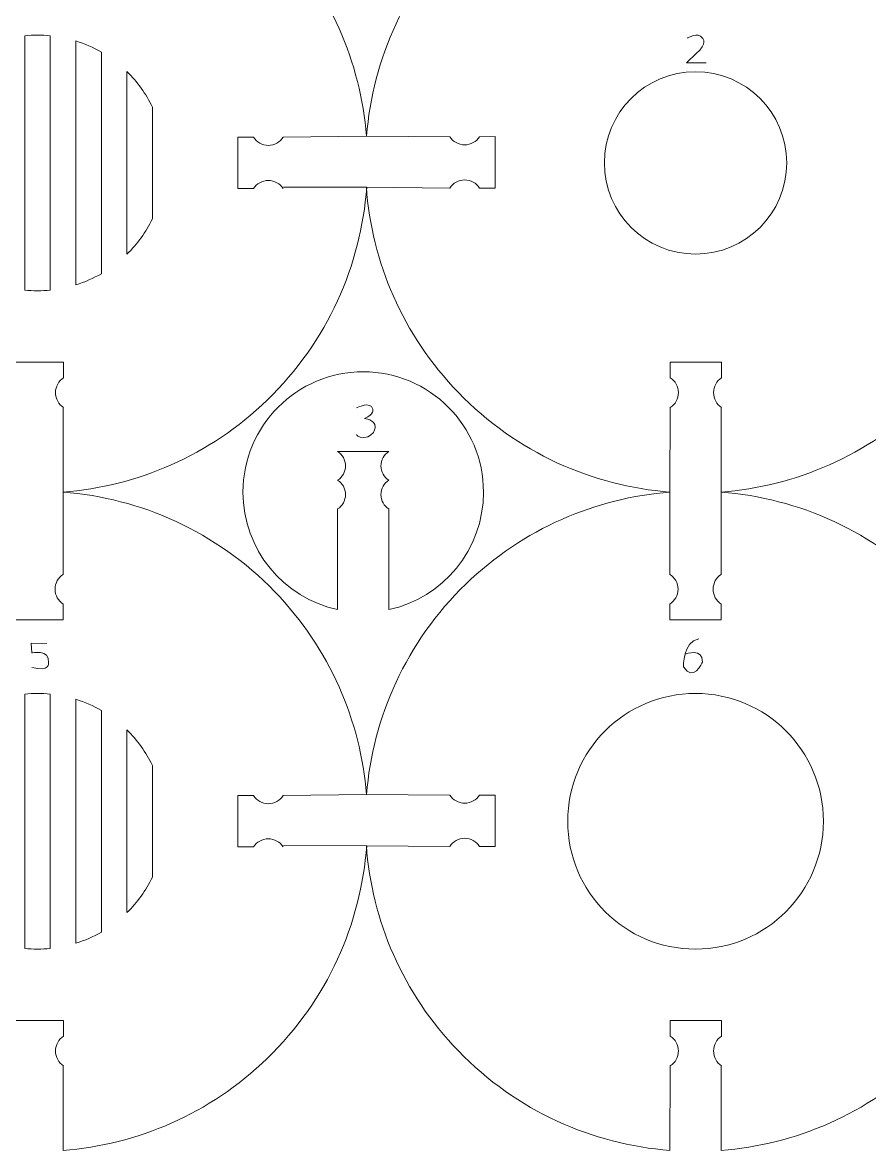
# Model space of a CAD drawing. Header units: centimetres. Extents: x -25 to 25, y -32.5 to 32.5.
# Drawn here: x 0.92 to 5.99, y 7.6 to 14.35 of the extents above; entities that cross this region are included whole.
import ezdxf

# ---------------------------------------------------------------- set-up
doc = ezdxf.new("R2010")
doc.units = ezdxf.units.CM
doc.header["$MEASUREMENT"] = 0
doc.layers.add('Capa 1', color=7, linetype='Continuous')

msp = doc.modelspace()

# ---------------------------------------------------------------- linework, layer by layer
at = {"layer": 'Capa 1', "color": 250, "lineweight": 9}
msp.add_ellipse((4.95107, 9.57366), major_axis=(0, 0.765), ratio=1, dxfattribs=at)
for points, knots in [([(2.48367, 13.66634), (2.48367, 13.66634), (2.98219, 13.67266), (2.98219, 13.67266), (2.98219, 13.67266), (2.94666, 14.11329), (2.76373, 14.54473), (2.43216, 14.88707), (2.43216, 14.88707), (2.08305, 15.2475), (1.62994, 15.44625), (1.16612, 15.4821), (1.16612, 15.4821), (1.16612, 15.4821), (1.16693, 14.99002), (1.16693, 14.99002)], [0, 0, 0, 0, 0.2, 0.2, 0.2, 0.2, 0.4, 0.4, 0.4, 0.4, 0.6, 0.6, 0.6, 0.6, 1, 1, 1, 1]), ([(4.79749, 14.99002), (4.79749, 14.99002), (4.79804, 15.48221), (4.79804, 15.48221), (4.79804, 15.48221), (4.355, 15.44806), (3.92081, 15.26498), (3.57667, 14.93166), (3.57667, 14.93166), (3.21806, 14.58432), (3.01947, 14.13403), (2.98219, 13.67266), (2.98219, 13.67266), (2.98219, 13.67266), (3.48057, 13.6696), (3.48057, 13.6696)], [0, 0, 0, 0, 0.2, 0.2, 0.2, 0.2, 0.4, 0.4, 0.4, 0.4, 0.6, 0.6, 0.6, 0.6, 1, 1, 1, 1]), ([(6.4216, 13.66634), (6.4216, 13.66634), (6.92011, 13.67266), (6.92011, 13.67266), (6.92011, 13.67266), (6.88458, 14.11329), (6.70166, 14.54473), (6.37009, 14.88707), (6.37009, 14.88707), (6.02097, 15.2475), (5.56787, 15.44625), (5.10404, 15.4821), (5.10404, 15.4821), (5.10404, 15.4821), (5.10486, 14.99002), (5.10486, 14.99002)], [0, 0, 0, 0, 0.2, 0.2, 0.2, 0.2, 0.4, 0.4, 0.4, 0.4, 0.6, 0.6, 0.6, 0.6, 1, 1, 1, 1]), ([(1.08961, 14.27386), (1.08961, 14.27386), (1.08961, 12.75145), (1.08961, 12.75145), (1.08961, 12.75145), (1.06444, 12.74895), (1.03893, 12.74766), (1.01312, 12.74766), (1.01312, 12.74766), (0.98732, 12.74766), (0.96182, 12.74895), (0.93668, 12.75145), (0.93668, 12.75145), (0.93668, 12.75145), (0.93668, 14.27386), (0.93668, 14.27386), (0.93668, 14.27386), (0.96182, 14.27636), (0.98732, 14.27766), (1.01312, 14.27766), (1.01312, 14.27766), (1.03893, 14.27766), (1.06444, 14.27636), (1.08961, 14.27386)], [0, 0, 0, 0, 0.1428571, 0.1428571, 0.1428571, 0.1428571, 0.2857143, 0.2857143, 0.2857143, 0.2857143, 0.4285714, 0.4285714, 0.4285714, 0.4285714, 0.5714286, 0.5714286, 0.5714286, 0.5714286, 0.7142857, 0.7142857, 0.7142857, 0.7142857, 1, 1, 1, 1]), ([(1.39547, 14.17538), (1.39547, 14.17538), (1.39547, 12.84993), (1.39547, 12.84993), (1.39547, 12.84993), (1.34753, 12.82222), (1.29631, 12.79957), (1.24254, 12.78267), (1.24254, 12.78267), (1.24254, 12.78267), (1.24254, 14.24264), (1.24254, 14.24264), (1.24254, 14.24264), (1.29631, 14.22575), (1.34753, 14.2031), (1.39547, 14.17538)], [0, 0, 0, 0, 0.2, 0.2, 0.2, 0.2, 0.4, 0.4, 0.4, 0.4, 0.6, 0.6, 0.6, 0.6, 1, 1, 1, 1]), ([(1.70132, 13.84705), (1.70132, 13.84705), (1.70132, 13.17826), (1.70132, 13.17826), (1.70132, 13.17826), (1.6627, 13.09891), (1.61074, 13.02728), (1.54839, 12.96619), (1.54839, 12.96619), (1.54839, 12.96619), (1.54839, 14.05912), (1.54839, 14.05912), (1.54839, 14.05912), (1.61074, 13.99803), (1.6627, 13.9264), (1.70132, 13.84705)], [0, 0, 0, 0, 0.2, 0.2, 0.2, 0.2, 0.4, 0.4, 0.4, 0.4, 0.6, 0.6, 0.6, 0.6, 1, 1, 1, 1]), ([(4.40535, 13.51266), (4.40535, 13.21129), (4.64967, 12.96698), (4.95104, 12.96698), (4.95104, 12.96698), (5.25242, 12.96696), (5.49674, 13.21129), (5.49674, 13.51266), (5.49674, 13.51266), (5.49675, 13.81404), (5.25242, 14.05835), (4.95105, 14.05835), (4.95105, 14.05835), (4.64967, 14.05836), (4.40535, 13.81404), (4.40535, 13.51266)], [0, 0, 0, 0, 0.2, 0.2, 0.2, 0.2, 0.4, 0.4, 0.4, 0.4, 0.6, 0.6, 0.6, 0.6, 1, 1, 1, 1]), ([(2.30568, 13.66634), (2.30568, 13.66634), (2.21224, 13.66645), (2.21224, 13.66645), (2.21224, 13.66645), (2.21224, 13.66645), (2.21224, 13.35897), (2.21224, 13.35897), (2.21224, 13.35897), (2.21224, 13.35897), (2.30569, 13.35897), (2.30569, 13.35897)], [0, 0, 0, 0, 0.25, 0.25, 0.25, 0.25, 0.5, 0.5, 0.5, 0.5, 1, 1, 1, 1]), ([(2.48367, 13.66634), (2.46488, 13.63707), (2.43204, 13.61767), (2.39467, 13.61767), (2.39467, 13.61767), (2.3573, 13.61767), (2.32446, 13.63707), (2.30567, 13.66634)], [0, 0, 0, 0, 0.3333333, 0.3333333, 0.3333333, 0.3333333, 1, 1, 1, 1]), ([(3.65857, 13.6696), (3.63978, 13.64033), (3.60693, 13.62093), (3.56957, 13.62093), (3.56957, 13.62093), (3.5322, 13.62093), (3.49936, 13.64033), (3.48057, 13.6696)], [0, 0, 0, 0, 0.3333333, 0.3333333, 0.3333333, 0.3333333, 1, 1, 1, 1]), ([(3.65857, 13.6696), (3.65857, 13.6696), (3.752, 13.66972), (3.752, 13.66972), (3.752, 13.66972), (3.752, 13.66972), (3.752, 13.36224), (3.752, 13.36224), (3.752, 13.36224), (3.752, 13.36224), (3.65855, 13.36224), (3.65855, 13.36224)], [0, 0, 0, 0, 0.25, 0.25, 0.25, 0.25, 0.5, 0.5, 0.5, 0.5, 1, 1, 1, 1]), ([(1.16584, 12.05169), (1.16584, 12.05169), (1.16613, 11.54311), (1.16613, 11.54311), (1.16613, 11.54311), (1.60921, 11.57727), (2.0434, 11.76033), (2.38756, 12.09366), (2.38756, 12.09366), (2.7498, 12.44451), (2.94873, 12.9004), (2.98313, 13.36665), (2.98313, 13.36665), (2.98313, 13.36665), (2.48448, 13.36694), (2.48448, 13.36694)], [0, 0, 0, 0, 0.2, 0.2, 0.2, 0.2, 0.4, 0.4, 0.4, 0.4, 0.6, 0.6, 0.6, 0.6, 1, 1, 1, 1]), ([(2.48367, 13.35898), (2.46488, 13.38825), (2.43204, 13.40765), (2.39467, 13.40765), (2.39467, 13.40765), (2.3573, 13.40765), (2.32446, 13.38825), (2.30567, 13.35898)], [0, 0, 0, 0, 0.3333333, 0.3333333, 0.3333333, 0.3333333, 1, 1, 1, 1]), ([(3.48057, 13.36224), (3.48057, 13.36224), (2.98107, 13.36665), (2.98107, 13.36665), (2.98107, 13.36665), (3.01385, 12.92117), (3.197, 12.48421), (3.53208, 12.13826), (3.53208, 12.13826), (3.88117, 11.77785), (4.33425, 11.57909), (4.79804, 11.54324), (4.79804, 11.54324), (4.79804, 11.54324), (4.80008, 12.04922), (4.80008, 12.04922)], [0, 0, 0, 0, 0.2, 0.2, 0.2, 0.2, 0.4, 0.4, 0.4, 0.4, 0.6, 0.6, 0.6, 0.6, 1, 1, 1, 1]), ([(3.65857, 13.36224), (3.63978, 13.39151), (3.60693, 13.41092), (3.56957, 13.41092), (3.56957, 13.41092), (3.5322, 13.41092), (3.49936, 13.39151), (3.48057, 13.36224)], [0, 0, 0, 0, 0.3333333, 0.3333333, 0.3333333, 0.3333333, 1, 1, 1, 1]), ([(5.10377, 12.05169), (5.10377, 12.05169), (5.10405, 11.54311), (5.10405, 11.54311), (5.10405, 11.54311), (5.54713, 11.57727), (5.98132, 11.76033), (6.32548, 12.09366), (6.32548, 12.09366), (6.68772, 12.44451), (6.88666, 12.9004), (6.92105, 13.36665), (6.92105, 13.36665), (6.92105, 13.36665), (6.4224, 13.36694), (6.4224, 13.36694)], [0, 0, 0, 0, 0.2, 0.2, 0.2, 0.2, 0.4, 0.4, 0.4, 0.4, 0.6, 0.6, 0.6, 0.6, 1, 1, 1, 1]), ([(0.86216, 12.22724), (0.86216, 12.22724), (0.86205, 12.32068), (0.86205, 12.32068), (0.86205, 12.32068), (0.86205, 12.32068), (1.16953, 12.32068), (1.16953, 12.32068), (1.16953, 12.32068), (1.16953, 12.32068), (1.16953, 12.22723), (1.16953, 12.22723)], [0, 0, 0, 0, 0.25, 0.25, 0.25, 0.25, 0.5, 0.5, 0.5, 0.5, 1, 1, 1, 1]), ([(4.80009, 12.22724), (4.80009, 12.22724), (4.79997, 12.32068), (4.79997, 12.32068), (4.79997, 12.32068), (4.79997, 12.32068), (5.10745, 12.32068), (5.10745, 12.32068), (5.10745, 12.32068), (5.10745, 12.32068), (5.10745, 12.22723), (5.10745, 12.22723)], [0, 0, 0, 0, 0.25, 0.25, 0.25, 0.25, 0.5, 0.5, 0.5, 0.5, 1, 1, 1, 1]), ([(1.16953, 12.04923), (1.14025, 12.06802), (1.12085, 12.10086), (1.12085, 12.13823), (1.12085, 12.13823), (1.12085, 12.17559), (1.14025, 12.20844), (1.16953, 12.22722)], [0, 0, 0, 0, 0.3333333, 0.3333333, 0.3333333, 0.3333333, 1, 1, 1, 1]), ([(2.80942, 11.44222), (2.80942, 11.44222), (2.80942, 10.83988), (2.80942, 10.83988), (2.80942, 10.83988), (2.48547, 10.91003), (2.24275, 11.19824), (2.24275, 11.54319), (2.24275, 11.54319), (2.24275, 11.94066), (2.56496, 12.26286), (2.96242, 12.26286), (2.96242, 12.26286), (3.35988, 12.26286), (3.68209, 11.94066), (3.68209, 11.54319), (3.68209, 11.54319), (3.68209, 11.19824), (3.43937, 10.91002), (3.11542, 10.83988), (3.11542, 10.83988), (3.11542, 10.83988), (3.11543, 11.44206), (3.11543, 11.44206)], [0, 0, 0, 0, 0.1428571, 0.1428571, 0.1428571, 0.1428571, 0.2857143, 0.2857143, 0.2857143, 0.2857143, 0.4285714, 0.4285714, 0.4285714, 0.4285714, 0.5714286, 0.5714286, 0.5714286, 0.5714286, 0.7142857, 0.7142857, 0.7142857, 0.7142857, 1, 1, 1, 1]), ([(4.80009, 12.04923), (4.82936, 12.06802), (4.84876, 12.10086), (4.84876, 12.13823), (4.84876, 12.13823), (4.84876, 12.17559), (4.82936, 12.20844), (4.80009, 12.22722)], [0, 0, 0, 0, 0.3333333, 0.3333333, 0.3333333, 0.3333333, 1, 1, 1, 1]), ([(5.10745, 12.04923), (5.07818, 12.06802), (5.05878, 12.10086), (5.05878, 12.13823), (5.05878, 12.13823), (5.05878, 12.17559), (5.07818, 12.20844), (5.10745, 12.22722)], [0, 0, 0, 0, 0.3333333, 0.3333333, 0.3333333, 0.3333333, 1, 1, 1, 1]), ([(2.80942, 11.78584), (2.83767, 11.7677), (2.8564, 11.736), (2.8564, 11.69993), (2.8564, 11.69993), (2.8564, 11.66387), (2.83767, 11.63216), (2.80942, 11.61403)], [0, 0, 0, 0, 0.3333333, 0.3333333, 0.3333333, 0.3333333, 1, 1, 1, 1]), ([(3.11543, 11.78567), (3.08718, 11.76754), (3.06845, 11.73584), (3.06845, 11.69977), (3.06845, 11.69977), (3.06845, 11.6637), (3.08718, 11.632), (3.11543, 11.61387)], [0, 0, 0, 0, 0.3333333, 0.3333333, 0.3333333, 0.3333333, 1, 1, 1, 1]), ([(2.80942, 11.61403), (2.83767, 11.59589), (2.8564, 11.56419), (2.8564, 11.52812), (2.8564, 11.52812), (2.8564, 11.49206), (2.83767, 11.46036), (2.80942, 11.44222)], [0, 0, 0, 0, 0.3333333, 0.3333333, 0.3333333, 0.3333333, 1, 1, 1, 1]), ([(3.11543, 11.61387), (3.08718, 11.59573), (3.06845, 11.56403), (3.06845, 11.52796), (3.06845, 11.52796), (3.06845, 11.49189), (3.08718, 11.46019), (3.11543, 11.44206)], [0, 0, 0, 0, 0.3333333, 0.3333333, 0.3333333, 0.3333333, 1, 1, 1, 1]), ([(2.48368, 9.72735), (2.48368, 9.72735), (2.9822, 9.73367), (2.9822, 9.73367), (2.9822, 9.73367), (2.94667, 10.1743), (2.76374, 10.60574), (2.43217, 10.94807), (2.43217, 10.94807), (2.08306, 11.30851), (1.62995, 11.50726), (1.16613, 11.54311), (1.16613, 11.54311), (1.16613, 11.54311), (1.16694, 11.05102), (1.16694, 11.05102)], [0, 0, 0, 0, 0.2, 0.2, 0.2, 0.2, 0.4, 0.4, 0.4, 0.4, 0.6, 0.6, 0.6, 0.6, 1, 1, 1, 1]), ([(4.7975, 11.05102), (4.7975, 11.05102), (4.79805, 11.54321), (4.79805, 11.54321), (4.79805, 11.54321), (4.35501, 11.50906), (3.92082, 11.32598), (3.57668, 10.99267), (3.57668, 10.99267), (3.21807, 10.64533), (3.01948, 10.19504), (2.9822, 9.73367), (2.9822, 9.73367), (2.9822, 9.73367), (3.48058, 9.73061), (3.48058, 9.73061)], [0, 0, 0, 0, 0.2, 0.2, 0.2, 0.2, 0.4, 0.4, 0.4, 0.4, 0.6, 0.6, 0.6, 0.6, 1, 1, 1, 1]), ([(6.42161, 9.72735), (6.42161, 9.72735), (6.92012, 9.73367), (6.92012, 9.73367), (6.92012, 9.73367), (6.8846, 10.1743), (6.70167, 10.60574), (6.3701, 10.94807), (6.3701, 10.94807), (6.02098, 11.30851), (5.56788, 11.50726), (5.10405, 11.54311), (5.10405, 11.54311), (5.10405, 11.54311), (5.10487, 11.05102), (5.10487, 11.05102)], [0, 0, 0, 0, 0.2, 0.2, 0.2, 0.2, 0.4, 0.4, 0.4, 0.4, 0.6, 0.6, 0.6, 0.6, 1, 1, 1, 1]), ([(1.16694, 10.87302), (1.13767, 10.89181), (1.11827, 10.92466), (1.11827, 10.96202), (1.11827, 10.96202), (1.11827, 10.99939), (1.13767, 11.03223), (1.16694, 11.05102)], [0, 0, 0, 0, 0.3333333, 0.3333333, 0.3333333, 0.3333333, 1, 1, 1, 1]), ([(4.79751, 10.87302), (4.82678, 10.89181), (4.84618, 10.92466), (4.84618, 10.96202), (4.84618, 10.96202), (4.84618, 10.99939), (4.82678, 11.03223), (4.79751, 11.05102)], [0, 0, 0, 0, 0.3333333, 0.3333333, 0.3333333, 0.3333333, 1, 1, 1, 1]), ([(5.10487, 10.87302), (5.0756, 10.89181), (5.0562, 10.92466), (5.0562, 10.96202), (5.0562, 10.96202), (5.0562, 10.99939), (5.0756, 11.03223), (5.10487, 11.05102)], [0, 0, 0, 0, 0.3333333, 0.3333333, 0.3333333, 0.3333333, 1, 1, 1, 1]), ([(0.85958, 10.87301), (0.85958, 10.87301), (0.85947, 10.77958), (0.85947, 10.77958), (0.85947, 10.77958), (0.85947, 10.77958), (1.16694, 10.77958), (1.16694, 10.77958), (1.16694, 10.77958), (1.16694, 10.77958), (1.16694, 10.87302), (1.16694, 10.87302)], [0, 0, 0, 0, 0.25, 0.25, 0.25, 0.25, 0.5, 0.5, 0.5, 0.5, 1, 1, 1, 1]), ([(4.79751, 10.87301), (4.79751, 10.87301), (4.79739, 10.77958), (4.79739, 10.77958), (4.79739, 10.77958), (4.79739, 10.77958), (5.10487, 10.77958), (5.10487, 10.77958), (5.10487, 10.77958), (5.10487, 10.77958), (5.10487, 10.87302), (5.10487, 10.87302)], [0, 0, 0, 0, 0.25, 0.25, 0.25, 0.25, 0.5, 0.5, 0.5, 0.5, 1, 1, 1, 1]), ([(1.08962, 10.33487), (1.08962, 10.33487), (1.08962, 8.81246), (1.08962, 8.81246), (1.08962, 8.81246), (1.06446, 8.80996), (1.03894, 8.80866), (1.01313, 8.80866), (1.01313, 8.80866), (0.98733, 8.80866), (0.96183, 8.80996), (0.93669, 8.81246), (0.93669, 8.81246), (0.93669, 8.81246), (0.93669, 10.33487), (0.93669, 10.33487), (0.93669, 10.33487), (0.96183, 10.33737), (0.98733, 10.33866), (1.01313, 10.33866), (1.01313, 10.33866), (1.03894, 10.33866), (1.06446, 10.33737), (1.08962, 10.33487)], [0, 0, 0, 0, 0.1428571, 0.1428571, 0.1428571, 0.1428571, 0.2857143, 0.2857143, 0.2857143, 0.2857143, 0.4285714, 0.4285714, 0.4285714, 0.4285714, 0.5714286, 0.5714286, 0.5714286, 0.5714286, 0.7142857, 0.7142857, 0.7142857, 0.7142857, 1, 1, 1, 1]), ([(1.39548, 10.23639), (1.39548, 10.23639), (1.39548, 8.91094), (1.39548, 8.91094), (1.39548, 8.91094), (1.34754, 8.88322), (1.29632, 8.86057), (1.24255, 8.84368), (1.24255, 8.84368), (1.24255, 8.84368), (1.24255, 10.30365), (1.24255, 10.30365), (1.24255, 10.30365), (1.29632, 10.28675), (1.34754, 10.2641), (1.39548, 10.23639)], [0, 0, 0, 0, 0.2, 0.2, 0.2, 0.2, 0.4, 0.4, 0.4, 0.4, 0.6, 0.6, 0.6, 0.6, 1, 1, 1, 1]), ([(1.70133, 9.90806), (1.70133, 9.90806), (1.70133, 9.23927), (1.70133, 9.23927), (1.70133, 9.23927), (1.66271, 9.15992), (1.61075, 9.08828), (1.5484, 9.0272), (1.5484, 9.0272), (1.5484, 9.0272), (1.5484, 10.12013), (1.5484, 10.12013), (1.5484, 10.12013), (1.61075, 10.05904), (1.66271, 9.9874), (1.70133, 9.90806)], [0, 0, 0, 0, 0.2, 0.2, 0.2, 0.2, 0.4, 0.4, 0.4, 0.4, 0.6, 0.6, 0.6, 0.6, 1, 1, 1, 1]), ([(2.30569, 9.72734), (2.30569, 9.72734), (2.21225, 9.72746), (2.21225, 9.72746), (2.21225, 9.72746), (2.21225, 9.72746), (2.21225, 9.41998), (2.21225, 9.41998), (2.21225, 9.41998), (2.21225, 9.41998), (2.3057, 9.41998), (2.3057, 9.41998)], [0, 0, 0, 0, 0.25, 0.25, 0.25, 0.25, 0.5, 0.5, 0.5, 0.5, 1, 1, 1, 1]), ([(2.48368, 9.72735), (2.46489, 9.69807), (2.43205, 9.67867), (2.39468, 9.67867), (2.39468, 9.67867), (2.35731, 9.67867), (2.32447, 9.69807), (2.30568, 9.72735)], [0, 0, 0, 0, 0.3333333, 0.3333333, 0.3333333, 0.3333333, 1, 1, 1, 1]), ([(3.65858, 9.73061), (3.63979, 9.70134), (3.60694, 9.68194), (3.56958, 9.68194), (3.56958, 9.68194), (3.53221, 9.68194), (3.49937, 9.70134), (3.48058, 9.73061)], [0, 0, 0, 0, 0.3333333, 0.3333333, 0.3333333, 0.3333333, 1, 1, 1, 1]), ([(3.65858, 9.73061), (3.65858, 9.73061), (3.75201, 9.73072), (3.75201, 9.73072), (3.75201, 9.73072), (3.75201, 9.73072), (3.75201, 9.42324), (3.75201, 9.42324), (3.75201, 9.42324), (3.75201, 9.42324), (3.65856, 9.42324), (3.65856, 9.42324)], [0, 0, 0, 0, 0.25, 0.25, 0.25, 0.25, 0.5, 0.5, 0.5, 0.5, 1, 1, 1, 1]), ([(2.48368, 9.41998), (2.46489, 9.44925), (2.43205, 9.46866), (2.39468, 9.46866), (2.39468, 9.46866), (2.35731, 9.46866), (2.32447, 9.44925), (2.30568, 9.41998)], [0, 0, 0, 0, 0.3333333, 0.3333333, 0.3333333, 0.3333333, 1, 1, 1, 1]), ([(3.65858, 9.42325), (3.63979, 9.45252), (3.60694, 9.47192), (3.56958, 9.47192), (3.56958, 9.47192), (3.53221, 9.47192), (3.49937, 9.45252), (3.48058, 9.42325)], [0, 0, 0, 0, 0.3333333, 0.3333333, 0.3333333, 0.3333333, 1, 1, 1, 1]), ([(1.16585, 8.1127), (1.16585, 8.1127), (1.16614, 7.60411), (1.16614, 7.60411), (1.16614, 7.60411), (1.60922, 7.63827), (2.04341, 7.82133), (2.38757, 8.15467), (2.38757, 8.15467), (2.74981, 8.50552), (2.94874, 8.96141), (2.98314, 9.42766), (2.98314, 9.42766), (2.98314, 9.42766), (2.48449, 9.42794), (2.48449, 9.42794)], [0, 0, 0, 0, 0.2, 0.2, 0.2, 0.2, 0.4, 0.4, 0.4, 0.4, 0.6, 0.6, 0.6, 0.6, 1, 1, 1, 1]), ([(3.48058, 9.42324), (3.48058, 9.42324), (2.98108, 9.42766), (2.98108, 9.42766), (2.98108, 9.42766), (3.01386, 8.98217), (3.19701, 8.54522), (3.53209, 8.19926), (3.53209, 8.19926), (3.88118, 7.83886), (4.33426, 7.6401), (4.79805, 7.60425), (4.79805, 7.60425), (4.79805, 7.60425), (4.80009, 8.11023), (4.80009, 8.11023)], [0, 0, 0, 0, 0.2, 0.2, 0.2, 0.2, 0.4, 0.4, 0.4, 0.4, 0.6, 0.6, 0.6, 0.6, 1, 1, 1, 1]), ([(5.10378, 8.1127), (5.10378, 8.1127), (5.10406, 7.60411), (5.10406, 7.60411), (5.10406, 7.60411), (5.54714, 7.63827), (5.98133, 7.82133), (6.32549, 8.15467), (6.32549, 8.15467), (6.68774, 8.50552), (6.88667, 8.96141), (6.92106, 9.42766), (6.92106, 9.42766), (6.92106, 9.42766), (6.42241, 9.42794), (6.42241, 9.42794)], [0, 0, 0, 0, 0.2, 0.2, 0.2, 0.2, 0.4, 0.4, 0.4, 0.4, 0.6, 0.6, 0.6, 0.6, 1, 1, 1, 1]), ([(0.86217, 8.28824), (0.86217, 8.28824), (0.86206, 8.38168), (0.86206, 8.38168), (0.86206, 8.38168), (0.86206, 8.38168), (1.16954, 8.38168), (1.16954, 8.38168), (1.16954, 8.38168), (1.16954, 8.38168), (1.16954, 8.28823), (1.16954, 8.28823)], [0, 0, 0, 0, 0.25, 0.25, 0.25, 0.25, 0.5, 0.5, 0.5, 0.5, 1, 1, 1, 1]), ([(4.8001, 8.28824), (4.8001, 8.28824), (4.79998, 8.38168), (4.79998, 8.38168), (4.79998, 8.38168), (4.79998, 8.38168), (5.10746, 8.38168), (5.10746, 8.38168), (5.10746, 8.38168), (5.10746, 8.38168), (5.10746, 8.28823), (5.10746, 8.28823)], [0, 0, 0, 0, 0.25, 0.25, 0.25, 0.25, 0.5, 0.5, 0.5, 0.5, 1, 1, 1, 1]), ([(1.16954, 8.11023), (1.14026, 8.12902), (1.12086, 8.16186), (1.12086, 8.19923), (1.12086, 8.19923), (1.12086, 8.2366), (1.14026, 8.26944), (1.16954, 8.28823)], [0, 0, 0, 0, 0.3333333, 0.3333333, 0.3333333, 0.3333333, 1, 1, 1, 1]), ([(4.8001, 8.11023), (4.82937, 8.12902), (4.84877, 8.16186), (4.84877, 8.19923), (4.84877, 8.19923), (4.84877, 8.2366), (4.82937, 8.26944), (4.8001, 8.28823)], [0, 0, 0, 0, 0.3333333, 0.3333333, 0.3333333, 0.3333333, 1, 1, 1, 1]), ([(5.10746, 8.11023), (5.07819, 8.12902), (5.05879, 8.16186), (5.05879, 8.19923), (5.05879, 8.19923), (5.05879, 8.2366), (5.07819, 8.26944), (5.10746, 8.28823)], [0, 0, 0, 0, 0.3333333, 0.3333333, 0.3333333, 0.3333333, 1, 1, 1, 1])]:
    msp.add_open_spline(points, degree=3, knots=knots, dxfattribs=at)
at = {"layer": 'Capa 1', "color": 240, "lineweight": 9}
for points in [[(4.90285, 14.2585), (4.90285, 14.2585), (4.96591, 14.30013), (4.99362, 14.2585), (4.99362, 14.2585), (4.99362, 14.2585), (5.02516, 14.22698), (4.95581, 14.16646)], [(4.95581, 14.16646), (4.95581, 14.16646), (4.89656, 14.11099), (4.89656, 14.11099), (4.89656, 14.11099), (4.89656, 14.11099), (5.01419, 14.11099), (5.01419, 14.11099)]]:
    msp.add_open_spline(points, degree=3, knots=[0, 0, 0, 0, 0.3333333, 0.3333333, 0.3333333, 0.3333333, 1, 1, 1, 1], dxfattribs=at)
at = {"layer": 'Capa 1', "color": 22, "lineweight": 9}
for points, knots in [([(2.92201, 11.88718), (2.92201, 11.88718), (2.92939, 11.86833), (2.96616, 11.86956), (2.96616, 11.86956), (2.98524, 11.87019), (2.99891, 11.87701), (3.00882, 11.88482), (3.00882, 11.88482), (3.033, 11.90389), (3.03424, 11.93351), (3.03424, 11.93351), (3.03424, 11.93351), (3.033, 11.97605), (2.97055, 11.98426), (2.97055, 11.98426), (2.97055, 11.98426), (3.03171, 12.00699), (3.01909, 12.03976), (3.01909, 12.03976), (3.01909, 12.03976), (3.01028, 12.09018), (2.92201, 12.04735), (2.92201, 12.04735)], [0, 0, 0, 0, 0.1428571, 0.1428571, 0.1428571, 0.1428571, 0.2857143, 0.2857143, 0.2857143, 0.2857143, 0.4285714, 0.4285714, 0.4285714, 0.4285714, 0.5714286, 0.5714286, 0.5714286, 0.5714286, 0.7142857, 0.7142857, 0.7142857, 0.7142857, 1, 1, 1, 1]), ([(4.89102, 10.5737), (4.89102, 10.5737), (4.99693, 10.61506), (4.99188, 10.52463), (4.99188, 10.52463), (4.99188, 10.52463), (4.93559, 10.40042), (4.87922, 10.49803), (4.87922, 10.49803), (4.87922, 10.49803), (4.87419, 10.646), (4.96997, 10.66615)], [0, 0, 0, 0, 0.25, 0.25, 0.25, 0.25, 0.5, 0.5, 0.5, 0.5, 1, 1, 1, 1]), ([(1.06832, 10.6378), (1.06832, 10.6378), (0.97502, 10.63836), (0.97502, 10.63836), (0.97502, 10.63836), (0.97502, 10.63836), (0.97838, 10.58085), (0.97838, 10.58085)], [0, 0, 0, 0, 0.3333333, 0.3333333, 0.3333333, 0.3333333, 1, 1, 1, 1]), ([(0.97838, 10.58085), (0.97838, 10.58085), (1.08557, 10.60539), (1.07927, 10.52254), (1.07927, 10.52254), (1.07927, 10.52254), (1.0906, 10.46573), (0.97838, 10.49349)], [0, 0, 0, 0, 0.3333333, 0.3333333, 0.3333333, 0.3333333, 1, 1, 1, 1])]:
    msp.add_open_spline(points, degree=3, knots=knots, dxfattribs=at)
at = {"layer": 'Capa 1', "color": 250, "lineweight": 9}
msp.add_open_spline([(3.11543, 11.78567), (3.11543, 11.78567), (2.80942, 11.78584), (2.80942, 11.78584)], degree=3, dxfattribs=at)

doc.saveas('drawing.dxf')
